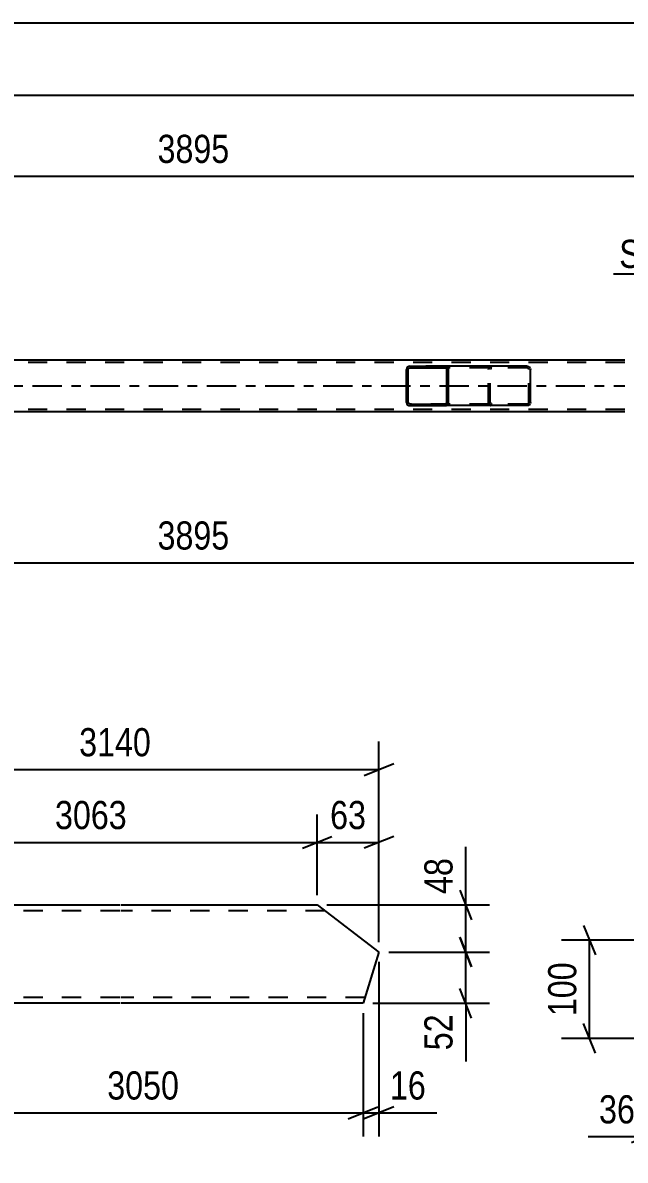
# Model space of a CAD drawing. Header units: millimetres. Extents: x 0 to 841, y 0 to 594.
# Drawn here: x 713.3 to 774.6, y 156.5 to 272.2 of the extents above; entities that cross this region are included whole.
import ezdxf

# ---------------------------------------------------------------- set-up
doc = ezdxf.new("R2010")
doc.units = ezdxf.units.MM
doc.linetypes.add('DXK_LINE_DOT2', pattern=[3.9198, 1.9599, -1.9599])
doc.linetypes.add('DXK_LINE_DOT3', pattern=[5.9187, 2.979, -0.9799, 0.9799, -0.9799])
doc.styles.add('Arial Narrow', font='ARIALN.TTF', dxfattribs={"height": 0.2})

# ---------------------------------------------------------------- blocks, each defined once
blk = doc.blocks.new('Part-318888822-3219 - 3092')
at = {"linetype": 'Continuous'}
h = blk.add_hatch(dxfattribs=at)
h.set_pattern_fill('', scale=0.7, style=0, pattern_type=0)
h.set_pattern_definition([(45, (756.5837, 237.091), (-1.57154, 1.57154), [])])
h.paths.add_polyline_path([(756.61, 236.97), (756.58, 237.09), (756.51, 237.19), (756.4, 237.26), (756.27, 237.29), (752.69, 237.29), (752.56, 237.26), (752.45, 237.19), (752.38, 237.09), (752.35, 236.97), (752.35, 233.61), (752.38, 233.49), (752.45, 233.38), (752.56, 233.31), (752.69, 233.29), (756.27, 233.29), (756.4, 233.31), (756.51, 233.38), (756.58, 233.49), (756.61, 233.61)])
h.paths.add_polyline_path([(756.43, 233.55), (756.39, 233.5), (756.33, 233.46), (756.27, 233.45), (752.69, 233.45), (752.63, 233.46), (752.57, 233.5), (752.54, 233.55), (752.52, 233.61), (752.52, 236.97), (752.54, 237.03), (752.57, 237.08), (752.63, 237.12), (752.69, 237.13), (756.27, 237.13), (756.33, 237.12), (756.39, 237.08), (756.43, 237.03), (756.44, 236.97), (756.44, 233.61)])
at = {"color": 2, "linetype": 'Continuous'}
for p, q in [((752.69, 237.29), (752.56, 237.26)), ((752.69, 237.29), (756.27, 237.29)), ((764.62, 237.29), (756.27, 237.29)), ((756.4, 237.26), (756.27, 237.29)), ((764.62, 237.29), (764.75, 237.26)), ((752.38, 237.09), (752.35, 236.97)), ((752.35, 233.61), (752.35, 236.97)), ((752.52, 236.97), (752.54, 237.03)), ((752.52, 233.61), (752.52, 236.97)), ((752.54, 237.03), (752.57, 237.08)), ((752.57, 237.08), (752.63, 237.12)), ((752.63, 237.12), (752.69, 237.13)), ((752.69, 237.13), (756.27, 237.13)), ((756.27, 237.13), (756.33, 237.12)), ((756.33, 237.12), (756.39, 237.08)), ((756.39, 237.08), (756.43, 237.03)), ((756.43, 237.03), (756.44, 236.97)), ((756.44, 233.61), (756.44, 236.97)), ((756.61, 236.97), (756.58, 237.09)), ((756.61, 233.61), (756.61, 236.97)), ((764.93, 237.09), (764.96, 236.97)), ((764.96, 233.61), (764.96, 236.97)), ((752.35, 233.61), (752.38, 233.49)), ((752.54, 233.55), (752.52, 233.61)), ((752.57, 233.5), (752.54, 233.55)), ((752.56, 233.31), (752.69, 233.29)), ((752.63, 233.46), (752.57, 233.5)), ((752.69, 233.45), (752.63, 233.46)), ((752.69, 233.45), (756.27, 233.45)), ((752.69, 233.29), (756.27, 233.29)), ((756.33, 233.46), (756.27, 233.45)), ((756.27, 233.29), (756.4, 233.31)), ((764.62, 233.29), (756.27, 233.29)), ((756.39, 233.5), (756.33, 233.46)), ((756.43, 233.55), (756.39, 233.5)), ((756.44, 233.61), (756.43, 233.55)), ((756.58, 233.49), (756.61, 233.61)), ((764.75, 233.31), (764.62, 233.29)), ((764.96, 233.61), (764.93, 233.49))]:
    blk.add_line(p, q, dxfattribs=at)
at = {"color": 7, "linetype": 'DXK_LINE_DOT2'}
for p, q in [((756.27, 237.29), (752.69, 237.29)), ((760.91, 237.26), (761.04, 237.29)), ((764.62, 237.13), (752.69, 237.13)), ((760.7, 236.97), (760.73, 237.09)), ((760.7, 233.61), (760.7, 236.97)), ((760.89, 237.03), (760.87, 236.97)), ((760.87, 233.61), (760.87, 236.97)), ((760.92, 237.08), (760.89, 237.03)), ((760.92, 237.08), (760.94, 237.09)), ((760.94, 237.09), (760.98, 237.12)), ((760.98, 237.12), (761.04, 237.13)), ((764.68, 237.12), (764.62, 237.13)), ((764.74, 237.08), (764.68, 237.12)), ((764.78, 237.03), (764.74, 237.08)), ((764.79, 236.97), (764.78, 237.03)), ((764.79, 233.61), (764.79, 236.97)), ((764.62, 233.45), (752.69, 233.45)), ((756.27, 233.29), (752.69, 233.29)), ((760.73, 233.49), (760.7, 233.61)), ((760.87, 233.61), (760.89, 233.55)), ((760.89, 233.55), (760.92, 233.5)), ((761.04, 233.29), (760.91, 233.31)), ((760.92, 233.5), (760.94, 233.49)), ((760.94, 233.49), (760.98, 233.46)), ((760.98, 233.46), (761.04, 233.45)), ((764.62, 233.45), (764.68, 233.46)), ((764.68, 233.46), (764.74, 233.5)), ((764.74, 233.5), (764.78, 233.55)), ((764.78, 233.55), (764.79, 233.61))]:
    blk.add_line(p, q, dxfattribs=at)
at = {"color": 2, "linetype": 'Continuous'}
for centre, start, end in [((752.68, 236.95), 110.7582, 155.6799), ((756.28, 236.95), 24.3201, 69.2418), ((764.63, 236.95), 24.32, 69.2418), ((752.68, 233.62), 204.3201, 249.2418), ((756.28, 233.62), 290.7582, 335.6799), ((764.63, 233.62), 290.7582, 335.68)]:
    blk.add_arc(centre, 0.331, start, end, dxfattribs=at)
at = {"color": 7, "linetype": 'DXK_LINE_DOT2'}
for centre, start, end in [((761.03, 236.95), 110.7582, 155.68), ((761.03, 233.62), 204.32, 249.2418)]:
    blk.add_arc(centre, 0.331, start, end, dxfattribs=at)
blk = doc.blocks.new('Part-318888822-3333 - 3092')
at = {"color": 7, "linetype": 'DXK_LINE_DOT2'}
for p, q in [((774.56, 237.69), (110.21, 237.69)), ((774.56, 232.89), (110.21, 232.89))]:
    blk.add_line(p, q, dxfattribs=at)
at = {"color": 2, "linetype": 'Continuous'}
for p, q in [((774.56, 237.93), (681.71, 237.93)), ((774.56, 232.65), (681.71, 232.65))]:
    blk.add_line(p, q, dxfattribs=at)
at = {"color": 7, "linetype": 'DXK_LINE_DOT3'}
blk.add_line((110.55, 235.29), (774.56, 235.29), dxfattribs=at)
blk = doc.blocks.new('Part-318888822-22842 - 22841')
at = {"color": 2, "linetype": 'Continuous'}
for p, q in [((695.8, 178.08), (697.17, 182.49)), ((697.17, 182.49), (723.14, 182.49)), ((723.24, 182.49), (743.24, 182.49)), ((743.24, 182.49), (749.53, 177.7)), ((703.14, 172.49), (695.8, 178.08)), ((749.53, 177.7), (747.91, 172.49)), ((723.14, 172.49), (703.14, 172.49)), ((747.91, 172.49), (723.24, 172.49))]:
    blk.add_line(p, q, dxfattribs=at)
at = {"color": 7, "linetype": 'DXK_LINE_DOT2'}
for p, q in [((723.14, 181.89), (696.99, 181.89)), ((744.03, 181.89), (723.24, 181.89)), ((703.14, 172.49), (702.13, 173.26)), ((723.14, 173.09), (702.36, 173.09)), ((748.09, 173.09), (723.24, 173.09))]:
    blk.add_line(p, q, dxfattribs=at)
blk = doc.blocks.new('StraightDimension-318888822-21138 - 3092')
at = {"color": 7, "linetype": 'Continuous'}
for p, q in [((676.51, 247.33), (676.51, 259.48)), ((784.78, 238.93), (784.78, 259.48)), ((678.01, 257.23), (675.01, 256.03)), ((783.28, 256.03), (786.28, 257.23)), ((676.51, 256.63), (784.78, 256.63))]:
    blk.add_line(p, q, dxfattribs=at)
at = {"color": 0}
blk.add_wipeout([(734.9, 257.38), (734.9, 261.58), (726.39, 261.58), (726.39, 257.38)], dxfattribs=at)
at = {"color": 3, "style": 'Arial Narrow'}
blk.add_text('3895', height=2.863, dxfattribs=at).set_placement((726.99, 257.98))
blk = doc.blocks.new('StraightDimension-318888822-3442 - 3092')
at = {"color": 7, "linetype": 'Continuous'}
blk.add_line((108.91, 272.24), (785.42, 272.24), dxfattribs=at)
blk = doc.blocks.new('StraightDimension-318888822-15617 - 3092')
at = {"color": 7, "linetype": 'Continuous'}
blk.add_line((109.54, 264.87), (784.78, 264.87), dxfattribs=at)
blk = doc.blocks.new('StraightDimension-318888822-21178 - 3092')
at = {"color": 7, "linetype": 'Continuous'}
for p, q in [((784.78, 231.65), (784.78, 206.86)), ((676.51, 223.25), (676.51, 206.86)), ((678.01, 217.9), (675.01, 216.7)), ((783.28, 216.7), (786.28, 217.9)), ((676.51, 217.3), (784.78, 217.3))]:
    blk.add_line(p, q, dxfattribs=at)
at = {"color": 0}
blk.add_wipeout([(734.9, 218.05), (734.9, 222.25), (726.39, 222.25), (726.39, 218.05)], dxfattribs=at)
at = {"color": 3, "style": 'Arial Narrow'}
blk.add_text('3895', height=2.863, dxfattribs=at).set_placement((726.99, 218.65))
at = {"color": 0, "linetype": 'Continuous'}
blk.add_wipeout([(784.18, 216.6), (779.98, 216.6), (779.98, 206.26), (784.18, 206.26)], dxfattribs=at)
at = {"color": 3, "linetype": 'Continuous', "style": 'Arial Narrow'}
blk.add_text('18044', height=2.863, rotation=90.0002, dxfattribs=at).set_placement((783.58, 206.86))
blk = doc.blocks.new('StraightDimension-318888822-23123 - 22832')
at = {"color": 7, "linetype": 'Continuous'}
for p, q in [((770.37, 180.42), (771.57, 177.42)), ((775.73, 178.92), (768.12, 178.92)), ((770.97, 168.92), (770.97, 178.92)), ((771.57, 167.42), (770.37, 170.42)), ((779.36, 168.92), (768.12, 168.92))]:
    blk.add_line(p, q, dxfattribs=at)
at = {"color": 0}
blk.add_wipeout([(770.22, 177.26), (766.02, 177.26), (766.02, 170.58), (770.22, 170.58)], dxfattribs=at)
at = {"color": 3, "style": 'Arial Narrow'}
blk.add_text('100', height=2.863, rotation=90.0002, dxfattribs=at).set_placement((769.62, 171.18))
blk = doc.blocks.new('StraightDimension-318888822-23099 - 22832')
at = {"color": 7, "linetype": 'Continuous'}
for p, q in [((776.73, 177.92), (776.73, 156.52)), ((780.36, 167.92), (780.36, 156.52)), ((776.73, 158.92), (770.82, 158.92)), ((776.73, 158.92), (770.82, 158.92)), ((775.23, 158.32), (778.23, 159.52)), ((776.73, 158.92), (780.36, 158.92)), ((781.86, 159.52), (778.86, 158.32))]:
    blk.add_line(p, q, dxfattribs=at)
at = {"color": 0}
blk.add_wipeout([(776.2, 159.67), (776.2, 163.87), (771.34, 163.87), (771.34, 159.67)], dxfattribs=at)
at = {"color": 3, "style": 'Arial Narrow'}
blk.add_text('36', height=2.863, dxfattribs=at).set_placement((771.94, 160.27))
blk = doc.blocks.new('StraightDimension-318888822-22898 - 22841')
at = {"color": 7, "linetype": 'Continuous'}
for p, q in [((749.53, 176.7), (749.53, 158.95)), ((747.91, 171.49), (747.91, 158.95)), ((746.41, 160.75), (749.41, 161.95)), ((747.91, 161.35), (749.53, 161.35)), ((751.03, 161.95), (748.03, 160.75)), ((749.53, 161.35), (755.44, 161.35)), ((749.53, 161.35), (755.44, 161.35))]:
    blk.add_line(p, q, dxfattribs=at)
at = {"color": 0}
blk.add_wipeout([(754.91, 162.1), (754.91, 166.3), (750.05, 166.3), (750.05, 162.1)], dxfattribs=at)
at = {"color": 3, "style": 'Arial Narrow'}
blk.add_text('16', height=2.863, dxfattribs=at).set_placement((750.65, 162.7))
blk = doc.blocks.new('StraightDimension-318888822-22848 - 22841')
at = {"color": 7, "linetype": 'Continuous'}
for p, q in [((695.8, 179.08), (695.8, 199.12)), ((749.53, 178.7), (749.53, 199.12)), ((697.3, 196.87), (694.3, 195.67)), ((748.03, 195.67), (751.03, 196.87)), ((695.8, 196.27), (749.53, 196.27))]:
    blk.add_line(p, q, dxfattribs=at)
at = {"color": 0}
blk.add_wipeout([(726.92, 197.02), (726.92, 201.22), (718.41, 201.22), (718.41, 197.02)], dxfattribs=at)
at = {"color": 3, "style": 'Arial Narrow'}
blk.add_text('3140', height=2.863, dxfattribs=at).set_placement((719.01, 197.62))
blk = doc.blocks.new('StraightDimension-318888822-22899 - 22841')
at = {"color": 7, "linetype": 'Continuous'}
for p, q in [((703.14, 171.49), (703.14, 158.95)), ((747.91, 171.49), (747.91, 158.95)), ((704.64, 161.95), (701.64, 160.75)), ((703.14, 161.35), (747.91, 161.35)), ((746.41, 160.75), (749.41, 161.95))]:
    blk.add_line(p, q, dxfattribs=at)
at = {"color": 0}
blk.add_wipeout([(729.78, 162.1), (729.78, 166.3), (721.27, 166.3), (721.27, 162.1)], dxfattribs=at)
at = {"color": 3, "style": 'Arial Narrow'}
blk.add_text('3050', height=2.863, dxfattribs=at).set_placement((721.87, 162.7))
blk = doc.blocks.new('StraightDimension-318888822-22859 - 22841')
at = {"color": 7, "linetype": 'Continuous'}
for p, q in [((743.24, 183.49), (743.24, 191.71)), ((749.53, 178.7), (749.53, 191.71)), ((741.74, 188.26), (744.74, 189.46)), ((743.24, 188.86), (749.53, 188.86)), ((751.03, 189.46), (748.03, 188.26))]:
    blk.add_line(p, q, dxfattribs=at)
at = {"color": 0}
blk.add_wipeout([(748.82, 189.61), (748.82, 193.81), (743.96, 193.81), (743.96, 189.61)], dxfattribs=at)
at = {"color": 3, "style": 'Arial Narrow'}
blk.add_text('63', height=2.863, dxfattribs=at).set_placement((744.56, 190.21))
blk = doc.blocks.new('StraightDimension-318888822-23028 - 22841')
at = {"color": 7, "linetype": 'Continuous'}
for p, q in [((758.37, 182.49), (758.37, 188.39)), ((758.37, 182.49), (758.37, 188.39)), ((757.77, 183.99), (758.97, 180.99)), ((744.24, 182.49), (760.77, 182.49)), ((758.37, 177.7), (758.37, 182.49)), ((758.97, 176.2), (757.77, 179.2)), ((750.53, 177.7), (760.77, 177.7))]:
    blk.add_line(p, q, dxfattribs=at)
at = {"color": 0}
blk.add_wipeout([(757.62, 187.87), (753.42, 187.87), (753.42, 183.01), (757.62, 183.01)], dxfattribs=at)
at = {"color": 3, "style": 'Arial Narrow'}
blk.add_text('48', height=2.863, rotation=90.0002, dxfattribs=at).set_placement((757.02, 183.61))
blk = doc.blocks.new('StraightDimension-318888822-22860 - 22841')
at = {"color": 7, "linetype": 'Continuous'}
for p, q in [((697.17, 183.49), (697.17, 191.71)), ((743.24, 183.49), (743.24, 191.71)), ((698.67, 189.46), (695.67, 188.26)), ((697.17, 188.86), (743.24, 188.86)), ((741.74, 188.26), (744.74, 189.46))]:
    blk.add_line(p, q, dxfattribs=at)
at = {"color": 0}
blk.add_wipeout([(724.47, 189.61), (724.47, 193.81), (715.95, 193.81), (715.95, 189.61)], dxfattribs=at)
at = {"color": 3, "style": 'Arial Narrow'}
blk.add_text('3063', height=2.863, dxfattribs=at).set_placement((716.55, 190.21))
blk = doc.blocks.new('StraightDimension-318888822-23029 - 22841')
at = {"color": 7, "linetype": 'Continuous'}
for p, q in [((757.77, 179.2), (758.97, 176.2)), ((750.53, 177.7), (760.77, 177.7)), ((758.37, 172.49), (758.37, 177.7)), ((758.97, 170.99), (757.77, 173.99)), ((748.91, 172.49), (760.77, 172.49)), ((758.37, 172.49), (758.37, 166.58)), ((758.37, 172.49), (758.37, 166.58))]:
    blk.add_line(p, q, dxfattribs=at)
at = {"color": 0}
blk.add_wipeout([(757.62, 171.96), (753.42, 171.96), (753.42, 167.11), (757.62, 167.11)], dxfattribs=at)
at = {"color": 3, "style": 'Arial Narrow'}
blk.add_text('52', height=2.863, rotation=90.0002, dxfattribs=at).set_placement((757.02, 167.71))
blk = doc.blocks.new('Mark-318888822-3275 - 3092')
at = {"color": 30, "linetype": 'Continuous'}
for p in [(773.4, 246.7), (785.19, 240.82)]:
    blk.add_line(p, (782.64, 246.7), dxfattribs=at)
at = {"color": 0}
blk.add_wipeout([(782.04, 247.3), (782.04, 250.3), (774, 250.3), (774, 247.3)], dxfattribs=at)
blk.add_wipeout([(782.04, 247.3), (782.04, 250.3), (774, 250.3), (774, 247.3)], dxfattribs=at)
at = {"color": 3, "style": 'Arial Narrow'}
blk.add_text('SP19', height=2.863, dxfattribs=at).set_placement((774, 247.3))

msp = doc.modelspace()

# ---------------------------------------------------------------- block references
for name in ['StraightDimension-318888822-21138 - 3092', 'Part-318888822-3333 - 3092', 'Part-318888822-3219 - 3092', 'StraightDimension-318888822-21178 - 3092', 'Part-318888822-22842 - 22841', 'StraightDimension-318888822-23123 - 22832']:
    msp.add_blockref(name, (0, 0))

# ---------------------------------------------------------------- next in the draw order: block references
for name in ['StraightDimension-318888822-3442 - 3092', 'StraightDimension-318888822-22848 - 22841', 'StraightDimension-318888822-23099 - 22832', 'StraightDimension-318888822-22898 - 22841']:
    msp.add_blockref(name, (0, 0))

# ---------------------------------------------------------------- next in the draw order: block references
for name in ['StraightDimension-318888822-15617 - 3092', 'StraightDimension-318888822-22859 - 22841', 'StraightDimension-318888822-22899 - 22841']:
    msp.add_blockref(name, (0, 0))

# ---------------------------------------------------------------- next in the draw order: block references
for name in ['Mark-318888822-3275 - 3092', 'StraightDimension-318888822-23028 - 22841']:
    msp.add_blockref(name, (0, 0))

# ---------------------------------------------------------------- next in the draw order: block references
for name in ['StraightDimension-318888822-22860 - 22841', 'StraightDimension-318888822-23029 - 22841']:
    msp.add_blockref(name, (0, 0))

doc.saveas('drawing.dxf')
